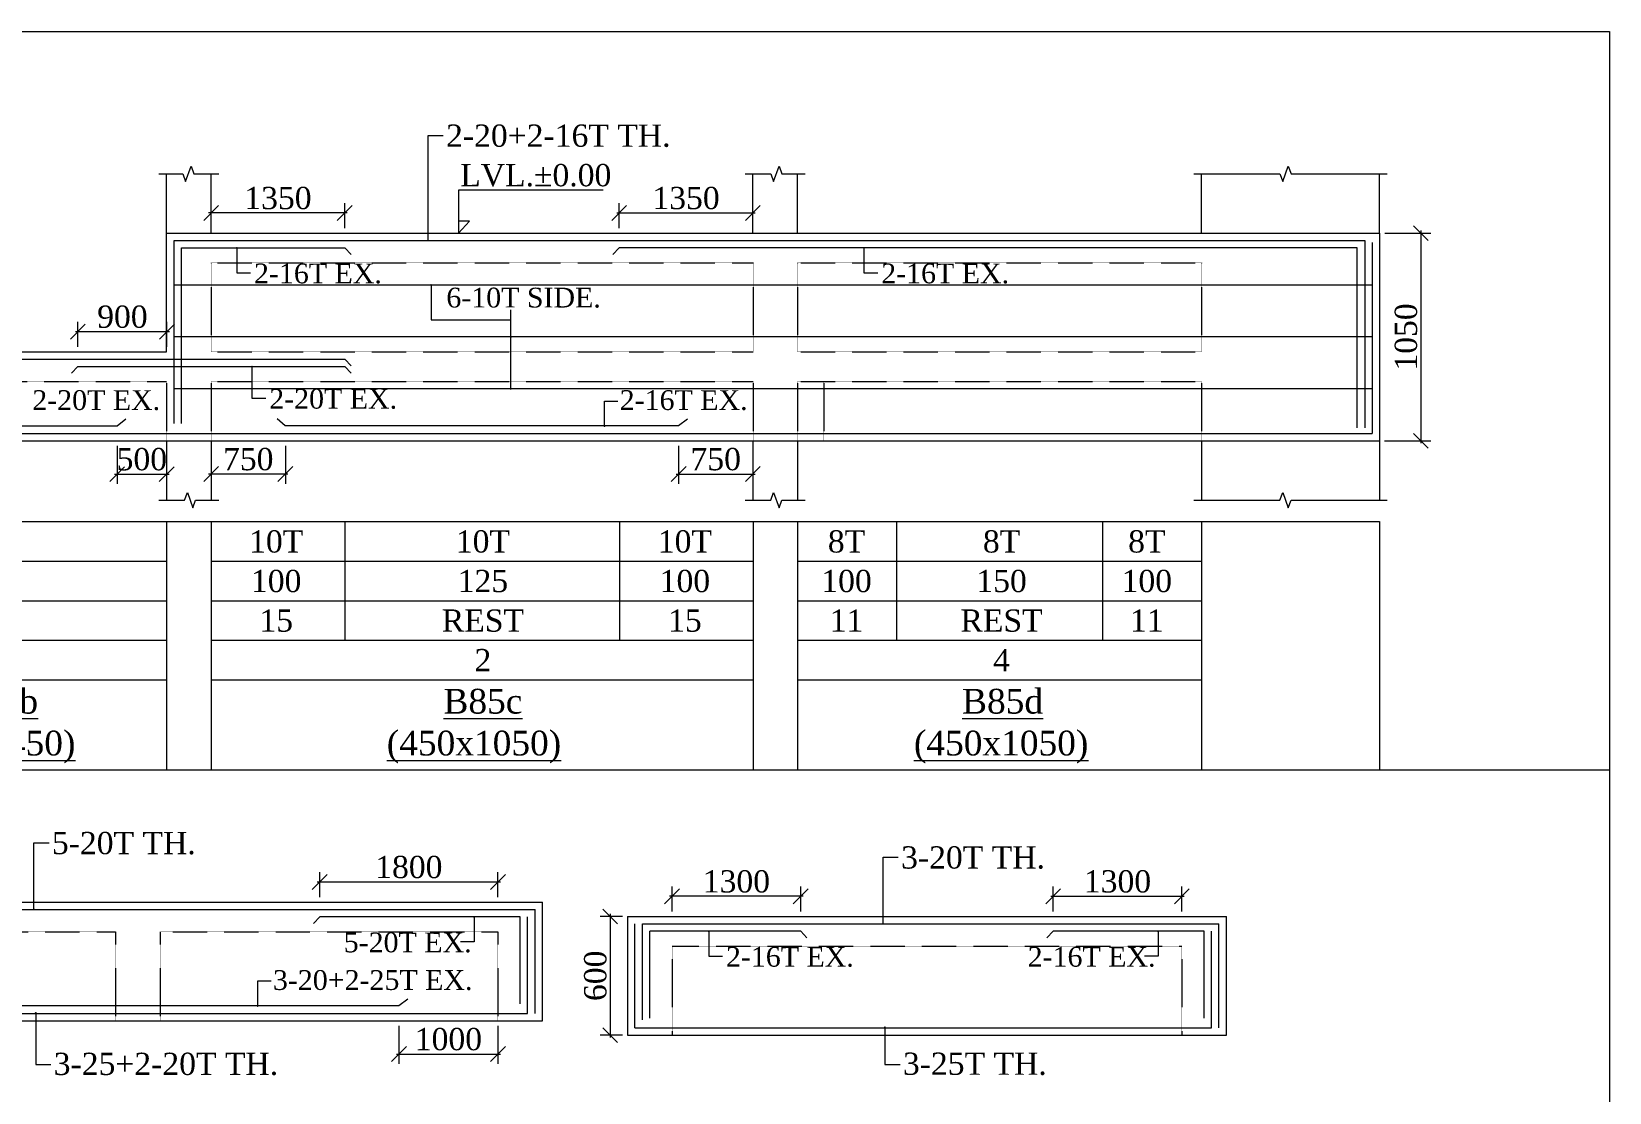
# Model space of a CAD drawing. Header units: millimetres. Extents: x 9781889 to 10654170, y -7832723 to -7608561.
# Drawn here: x 10294198 to 10310139, y -7770943 to -7760218 of the extents above; entities that cross this region are included whole.
import ezdxf
from ezdxf.enums import TextEntityAlignment as Align

# ---------------------------------------------------------------- set-up
doc = ezdxf.new("R2010")
doc.units = ezdxf.units.MM
doc.header["$LTSCALE"] = 10
doc.header["$PDMODE"] = 3
doc.linetypes.add('HIDDEN', pattern=[0.375, 0.25, -0.125])
for name, color, linetype, lineweight in [('LVL', 3, 'Continuous', 0), ('S-CUT OUT LINE', 9, 'Continuous', 0), ('S-DIM L.S.', 7, 'Continuous', 0), ('S-L.S.SECTION', 5, 'Continuous', 0), ('S-L.S.SLAB LINE', 252, 'HIDDEN', 0), ('S-L.S.STEEL', 1, 'Continuous', 9), ('S-L.S.STEEL 1', 6, 'Continuous', 0), ('S-SECTION MARK', 7, 'Continuous', 0), ('S-SHEET', 251, 'Continuous', 0), ('S-TEXT', 7, 'Continuous', 0), ('S-TEXT L.S. BEAM NO.', 30, 'Continuous', 0), ('S-TEXT. L.S.', 7, 'Continuous', 0)]:
    doc.layers.add(name, color=color, linetype=linetype, lineweight=lineweight)
doc.styles.add('135', font='arial.ttf', dxfattribs={"width": 0.8, "height": 135})
doc.styles.get("Standard").update_dxf_attribs({"font": 'arial.ttf'})
doc.styles.add('TEXT', font='times.ttf')
doc.dimstyles.new('75', dxfattribs={"dimtxt": 135, "dimasz": 90, "dimexe": 0.1, "dimexo": 0.03, "dimgap": 0.09, "dimtad": 1, "dimdec": 0, "dimzin": 0, "dimdsep": 46, "dimtxsty": '135', "dimblk": 'ARCHTICK', "dimcen": 0.09, "dimclrd": 256, "dimclre": 256, "dimclrt": 256, "dimadec": 0, "dimazin": 0, "dimtfac": 1, "dimtdec": 0, "dimtofl": 0, "dimtmove": 1, "dimatfit": 3, "dimldrblk": 'DOTSMALL', "dimfxl": 1, "dimtolj": 1, "dimtzin": 0, "dimlwd": -1, "dimlwe": -1, "dimarcsym": 0})
doc.dimstyles.new('SETU_1', dxfattribs={"dimtxt": 200, "dimasz": 150, "dimexe": 100, "dimexo": 50, "dimgap": 35, "dimtad": 1, "dimdec": 0, "dimzin": 0, "dimdsep": 46, "dimtxsty": 'Standard', "dimblk": 'OBLIQUE', "dimcen": 150, "dimdle": 25, "dimclrd": 256, "dimclre": 7, "dimclrt": 256, "dimadec": 0, "dimazin": 0, "dimtfac": 1, "dimtdec": 0, "dimtofl": 0, "dimtmove": 1, "dimatfit": 3, "dimfxl": 1, "dimtolj": 1, "dimtzin": 0, "dimlwd": -1, "dimlwe": 5, "dimarcsym": 1})

# ---------------------------------------------------------------- blocks, each defined once
blk = doc.blocks.new('_Oblique')
at = {"color": 0, "linetype": 'ByBlock', "lineweight": -2}
blk.add_line((-0.5, -0.5), (0.5, 0.5), dxfattribs=at)
blk = doc.blocks.new('*D695')
at = {"layer": 'Defpoints', "color": 0, "transparency": 16777216}
for p in [(10296011.83227837, -7762052.00057262), (10296011.83227837, -7762255.804195715, 0.0148120577035693), (10297361.83227837, -7762255.804195715, 0.0148120577035693)]:
    blk.add_point(p, dxfattribs=at)
at = {"layer": 'S-DIM L.S.', "color": 7, "lineweight": 5, "transparency": 16777216}
for p, q in [((10296011.83227837, -7762205.804195715), (10296011.83227837, -7761952.00057262)), ((10297361.83227837, -7762205.804195715), (10297361.83227837, -7761952.00057262))]:
    blk.add_line(p, q, dxfattribs=at)
at = {"layer": 'S-DIM L.S.', "transparency": 16777216}
blk.add_line((10297386.83227837, -7762052.00057262), (10295986.83227837, -7762052.00057262), dxfattribs=at)
at = {"layer": 'S-DIM L.S.', "transparency": 16777216, "xscale": 150, "yscale": 150, "zscale": 150, "rotation": 180}
blk.add_blockref('_Oblique', (10296011.83227837, -7762052.00057262), dxfattribs=at)
at = {"layer": 'S-DIM L.S.', "transparency": 16777216, "xscale": 150, "yscale": 150, "zscale": 150}
blk.add_blockref('_Oblique', (10297361.83227837, -7762052.00057262), dxfattribs=at)
at = {"layer": 'S-DIM L.S.', "transparency": 16777216, "insert": (10296686.83227837, -7761902.55392518), "char_height": 225, "attachment_point": 5, "style": 'TEXT'}
blk.add_mtext('\\A1;1350', dxfattribs=at)
blk = doc.blocks.new('*D696')
at = {"layer": 'Defpoints', "color": 0, "transparency": 16777216}
for p in [(10301484.91689114, -7762052.00057262), (10300134.91689114, -7762255.804195715, 0.0148120577035693), (10301484.91689114, -7762255.804195715, 0.0148120577035693)]:
    blk.add_point(p, dxfattribs=at)
at = {"layer": 'S-DIM L.S.', "color": 7, "lineweight": 5, "transparency": 16777216}
for p, q in [((10300134.91689114, -7762205.804195715), (10300134.91689114, -7761952.00057262)), ((10301484.91689114, -7762205.804195715), (10301484.91689114, -7761952.00057262))]:
    blk.add_line(p, q, dxfattribs=at)
at = {"layer": 'S-DIM L.S.', "transparency": 16777216}
blk.add_line((10300109.91689114, -7762052.00057262), (10301509.91689114, -7762052.00057262), dxfattribs=at)
at = {"layer": 'S-DIM L.S.', "transparency": 16777216, "xscale": 150, "yscale": 150, "zscale": 150, "rotation": 180}
blk.add_blockref('_Oblique', (10300134.91689114, -7762052.00057262), dxfattribs=at)
at = {"layer": 'S-DIM L.S.', "transparency": 16777216, "xscale": 150, "yscale": 150, "zscale": 150}
blk.add_blockref('_Oblique', (10301484.91689114, -7762052.00057262), dxfattribs=at)
at = {"layer": 'S-DIM L.S.', "transparency": 16777216, "insert": (10300809.91689114, -7761902.55392518), "char_height": 225, "attachment_point": 5, "style": 'TEXT'}
blk.add_mtext('\\A1;1350', dxfattribs=at)
blk = doc.blocks.new('*D697')
at = {"layer": 'Defpoints', "color": 0, "transparency": 16777216}
for p in [(10300734.79401406, -7764355.80421546, 0.01476447265749739), (10301484.91689109, -7764355.804213597, 0.01481205770356929), (10301484.91689109, -7764691.876956536)]:
    blk.add_point(p, dxfattribs=at)
at = {"layer": 'S-DIM L.S.', "color": 7, "lineweight": 5, "transparency": 16777216}
for p, q in [((10300734.79401406, -7764405.80421546), (10300734.79401406, -7764791.876956536)), ((10301484.91689109, -7764405.804213597), (10301484.91689109, -7764791.876956536))]:
    blk.add_line(p, q, dxfattribs=at)
at = {"layer": 'S-DIM L.S.', "transparency": 16777216}
blk.add_line((10300709.79401406, -7764691.876956536), (10301509.91689109, -7764691.876956536), dxfattribs=at)
at = {"layer": 'S-DIM L.S.', "transparency": 16777216, "xscale": 150, "yscale": 150, "zscale": 150, "rotation": 180}
blk.add_blockref('_Oblique', (10300734.79401406, -7764691.876956536), dxfattribs=at)
at = {"layer": 'S-DIM L.S.', "transparency": 16777216, "xscale": 150, "yscale": 150, "zscale": 150}
blk.add_blockref('_Oblique', (10301484.91689109, -7764691.876956536), dxfattribs=at)
at = {"layer": 'S-DIM L.S.', "transparency": 16777216, "insert": (10301109.85545258, -7764542.105867856), "char_height": 225, "attachment_point": 5, "style": 'TEXT'}
blk.add_mtext('\\A1;750', dxfattribs=at)
blk = doc.blocks.new('*D698')
at = {"layer": 'Defpoints', "color": 0, "transparency": 16777216}
for p in [(10296011.83227837, -7764355.80421175, 0.0148120577035693), (10296761.95515539, -7764355.804213612, 0.0147644726574974), (10296011.83227837, -7764691.876954689)]:
    blk.add_point(p, dxfattribs=at)
at = {"layer": 'S-DIM L.S.', "color": 7, "lineweight": 5, "transparency": 16777216}
for p, q in [((10296011.83227837, -7764405.80421175), (10296011.83227837, -7764791.876954689)), ((10296761.95515539, -7764405.804213612), (10296761.95515539, -7764791.876954689))]:
    blk.add_line(p, q, dxfattribs=at)
at = {"layer": 'S-DIM L.S.', "transparency": 16777216}
blk.add_line((10296786.95515539, -7764691.876954689), (10295986.83227837, -7764691.876954689), dxfattribs=at)
at = {"layer": 'S-DIM L.S.', "transparency": 16777216, "xscale": 150, "yscale": 150, "zscale": 150, "rotation": 180}
blk.add_blockref('_Oblique', (10296011.83227837, -7764691.876954689), dxfattribs=at)
at = {"layer": 'S-DIM L.S.', "transparency": 16777216, "xscale": 150, "yscale": 150, "zscale": 150}
blk.add_blockref('_Oblique', (10296761.95515539, -7764691.876954689), dxfattribs=at)
at = {"layer": 'S-DIM L.S.', "transparency": 16777216, "insert": (10296386.89371688, -7764542.105866008), "char_height": 225, "attachment_point": 5, "style": 'TEXT'}
blk.add_mtext('\\A1;750', dxfattribs=at)
blk = doc.blocks.new('_ArchTick')
at = {"color": 0, "linetype": 'ByBlock', "const_width": 0.15}
blk.add_lwpolyline([(-0.5, -0.5), (0.5, 0.5)], dxfattribs=at)
blk = doc.blocks.new('*D713')
at = {"layer": 'Defpoints', "color": 0, "transparency": 16777216}
for p in [(10298909.25034882, -7768814.971198747), (10297109.25034882, -7769018.774821842, 0.0148120577035693), (10298909.25034882, -7769018.774821842, 0.0148120577035693)]:
    blk.add_point(p, dxfattribs=at)
at = {"layer": 'S-DIM L.S.', "transparency": 16777216}
blk.add_line((10297084.25034882, -7768814.971198747), (10298934.25034882, -7768814.971198747), dxfattribs=at)
at = {"layer": 'S-DIM L.S.', "color": 7, "lineweight": 5, "transparency": 16777216}
for p, q in [((10297109.25034882, -7768968.774821842), (10297109.25034882, -7768714.971198747)), ((10298909.25034882, -7768968.774821842), (10298909.25034882, -7768714.971198747))]:
    blk.add_line(p, q, dxfattribs=at)
at = {"layer": 'S-DIM L.S.', "transparency": 16777216, "xscale": 150, "yscale": 150, "zscale": 150, "rotation": 180}
blk.add_blockref('_Oblique', (10297109.25034882, -7768814.971198747), dxfattribs=at)
at = {"layer": 'S-DIM L.S.', "transparency": 16777216, "xscale": 150, "yscale": 150, "zscale": 150}
blk.add_blockref('_Oblique', (10298909.25034882, -7768814.971198747), dxfattribs=at)
at = {"layer": 'S-DIM L.S.', "transparency": 16777216, "insert": (10298009.25034882, -7768665.524551307), "char_height": 225, "attachment_point": 5, "style": 'TEXT'}
blk.add_mtext('\\A1;1800', dxfattribs=at)
blk = doc.blocks.new('*D715')
at = {"layer": 'Defpoints', "color": 0, "transparency": 16777216}
for p in [(10297909.1274718, -7770218.774830411, 0.0147644726574974), (10298909.25034882, -7770218.774828549, 0.0148120577035693), (10298909.25034882, -7770554.847571488)]:
    blk.add_point(p, dxfattribs=at)
at = {"layer": 'S-DIM L.S.', "color": 7, "lineweight": 5, "transparency": 16777216}
for p, q in [((10297909.1274718, -7770268.774830411), (10297909.1274718, -7770654.847571488)), ((10298909.25034882, -7770268.774828549), (10298909.25034882, -7770654.847571488))]:
    blk.add_line(p, q, dxfattribs=at)
at = {"layer": 'S-DIM L.S.', "transparency": 16777216}
blk.add_line((10297884.1274718, -7770554.847571488), (10298934.25034882, -7770554.847571488), dxfattribs=at)
at = {"layer": 'S-DIM L.S.', "transparency": 16777216, "xscale": 150, "yscale": 150, "zscale": 150, "rotation": 180}
blk.add_blockref('_Oblique', (10297909.1274718, -7770554.847571488), dxfattribs=at)
at = {"layer": 'S-DIM L.S.', "transparency": 16777216, "xscale": 150, "yscale": 150, "zscale": 150}
blk.add_blockref('_Oblique', (10298909.25034882, -7770554.847571488), dxfattribs=at)
at = {"layer": 'S-DIM L.S.', "transparency": 16777216, "insert": (10298409.18891031, -7770405.400924047), "char_height": 225, "attachment_point": 5, "style": 'TEXT'}
blk.add_mtext('\\A1;1000', dxfattribs=at)
blk = doc.blocks.new('*D726')
at = {"layer": 'Defpoints', "color": 0, "transparency": 16777216}
for p in [(10300218.5585424, -7769164.042713526), (10300043.4085775, -7770364.042716506), (10300218.55854333, -7770364.042716506)]:
    blk.add_point(p, dxfattribs=at)
at = {"layer": 'S-DIM L.S.', "color": 7, "lineweight": 5, "transparency": 16777216}
for p, q in [((10300168.5585424, -7769164.042713526), (10299943.4085775, -7769164.042713526)), ((10300168.55854333, -7770364.042716506), (10299943.4085775, -7770364.042716506))]:
    blk.add_line(p, q, dxfattribs=at)
at = {"layer": 'S-DIM L.S.', "transparency": 16777216}
blk.add_line((10300043.4085775, -7769139.042713526), (10300043.4085775, -7770389.042716506), dxfattribs=at)
at = {"layer": 'S-DIM L.S.', "transparency": 16777216, "xscale": 150, "yscale": 150, "zscale": 150}
for p, rotation in [((10300043.4085775, -7769164.042713526), 90), ((10300043.4085775, -7770364.042716506), 270)]:
    blk.add_blockref('_Oblique', p, dxfattribs=dict(at, rotation=rotation))
at = {"layer": 'S-DIM L.S.', "transparency": 16777216, "insert": (10299893.96193005, -7769764.042715017), "char_height": 225, "attachment_point": 5, "rotation": 90, "style": 'TEXT'}
blk.add_mtext('\\A1;600', dxfattribs=at)
blk = doc.blocks.new('*D727')
at = {"layer": 'Defpoints', "color": 0, "transparency": 16777216}
for p in [(10305819.07147524, -7768960.239090427), (10304519.07147524, -7769164.042713522, 0.0148120577035693), (10305819.07147524, -7769164.042713522, 0.0148120577035693)]:
    blk.add_point(p, dxfattribs=at)
at = {"layer": 'S-DIM L.S.', "transparency": 16777216}
blk.add_line((10304494.07147524, -7768960.239090427), (10305844.07147524, -7768960.239090427), dxfattribs=at)
at = {"layer": 'S-DIM L.S.', "color": 7, "lineweight": 5, "transparency": 16777216}
for p, q in [((10304519.07147524, -7769114.042713522), (10304519.07147524, -7768860.239090427)), ((10305819.07147524, -7769114.042713522), (10305819.07147524, -7768860.239090427))]:
    blk.add_line(p, q, dxfattribs=at)
at = {"layer": 'S-DIM L.S.', "transparency": 16777216, "xscale": 150, "yscale": 150, "zscale": 150, "rotation": 180}
blk.add_blockref('_Oblique', (10304519.07147524, -7768960.239090427), dxfattribs=at)
at = {"layer": 'S-DIM L.S.', "transparency": 16777216, "xscale": 150, "yscale": 150, "zscale": 150}
blk.add_blockref('_Oblique', (10305819.07147524, -7768960.239090427), dxfattribs=at)
at = {"layer": 'S-DIM L.S.', "transparency": 16777216, "insert": (10305169.07147524, -7768810.792442987), "char_height": 225, "attachment_point": 5, "style": 'TEXT'}
blk.add_mtext('\\A1;1300', dxfattribs=at)
blk = doc.blocks.new('*D728')
at = {"layer": 'Defpoints', "color": 0, "transparency": 16777216}
for p in [(10300668.7111369, -7768960.239090427), (10300668.7111369, -7769164.042713522, 0.0148120577035693), (10301968.7111369, -7769164.042713522, 0.0148120577035693)]:
    blk.add_point(p, dxfattribs=at)
at = {"layer": 'S-DIM L.S.', "transparency": 16777216}
blk.add_line((10301993.7111369, -7768960.239090427), (10300643.7111369, -7768960.239090427), dxfattribs=at)
at = {"layer": 'S-DIM L.S.', "color": 7, "lineweight": 5, "transparency": 16777216}
for p, q in [((10300668.7111369, -7769114.042713522), (10300668.7111369, -7768860.239090427)), ((10301968.7111369, -7769114.042713522), (10301968.7111369, -7768860.239090427))]:
    blk.add_line(p, q, dxfattribs=at)
at = {"layer": 'S-DIM L.S.', "transparency": 16777216, "xscale": 150, "yscale": 150, "zscale": 150, "rotation": 180}
blk.add_blockref('_Oblique', (10300668.7111369, -7768960.239090427), dxfattribs=at)
at = {"layer": 'S-DIM L.S.', "transparency": 16777216, "xscale": 150, "yscale": 150, "zscale": 150}
blk.add_blockref('_Oblique', (10301968.7111369, -7768960.239090427), dxfattribs=at)
at = {"layer": 'S-DIM L.S.', "transparency": 16777216, "insert": (10301318.7111369, -7768810.792442987), "char_height": 225, "attachment_point": 5, "style": 'TEXT'}
blk.add_mtext('\\A1;1300', dxfattribs=at)
blk = doc.blocks.new('*D1666')
at = {"layer": 'Defpoints', "color": 0, "transparency": 16777216}
for p in [(10295565.56132311, -7763252.000590579), (10294665.56132311, -7763455.804213674, 0.0148120577035693), (10295565.56132311, -7763455.804213674, 0.0148120577035693)]:
    blk.add_point(p, dxfattribs=at)
at = {"layer": 'S-DIM L.S.', "color": 7, "lineweight": 5, "transparency": 16777216}
for p, q in [((10294665.56132311, -7763405.804213674), (10294665.56132311, -7763152.000590579)), ((10295565.56132311, -7763405.804213674), (10295565.56132311, -7763152.000590579))]:
    blk.add_line(p, q, dxfattribs=at)
at = {"layer": 'S-DIM L.S.', "transparency": 16777216}
blk.add_line((10294640.56132311, -7763252.000590579), (10295590.56132311, -7763252.000590579), dxfattribs=at)
at = {"layer": 'S-DIM L.S.', "transparency": 16777216, "xscale": 150, "yscale": 150, "zscale": 150, "rotation": 180}
blk.add_blockref('_Oblique', (10294665.56132311, -7763252.000590579), dxfattribs=at)
at = {"layer": 'S-DIM L.S.', "transparency": 16777216, "xscale": 150, "yscale": 150, "zscale": 150}
blk.add_blockref('_Oblique', (10295565.56132311, -7763252.000590579), dxfattribs=at)
at = {"layer": 'S-DIM L.S.', "transparency": 16777216, "insert": (10295115.56132311, -7763102.229501898), "char_height": 225, "attachment_point": 5, "style": 'TEXT'}
blk.add_mtext('\\A1;900', dxfattribs=at)
blk = doc.blocks.new('*D1667')
at = {"layer": 'Defpoints', "color": 0, "transparency": 16777216}
for p in [(10295061.84502335, -7764355.980631859, 0.01476447265749739), (10295561.96790038, -7764355.980629996, 0.01481205770356929), (10295561.96790038, -7764692.053372935)]:
    blk.add_point(p, dxfattribs=at)
at = {"layer": 'S-DIM L.S.', "color": 7, "lineweight": 5, "transparency": 16777216}
for p, q in [((10295061.84502335, -7764405.980631859), (10295061.84502335, -7764792.053372935)), ((10295561.96790038, -7764405.980629996), (10295561.96790038, -7764792.053372935))]:
    blk.add_line(p, q, dxfattribs=at)
at = {"layer": 'S-DIM L.S.', "transparency": 16777216}
blk.add_line((10295036.84502335, -7764692.053372935), (10295586.96790038, -7764692.053372935), dxfattribs=at)
at = {"layer": 'S-DIM L.S.', "transparency": 16777216, "xscale": 150, "yscale": 150, "zscale": 150, "rotation": 180}
blk.add_blockref('_Oblique', (10295061.84502335, -7764692.053372935), dxfattribs=at)
at = {"layer": 'S-DIM L.S.', "transparency": 16777216, "xscale": 150, "yscale": 150, "zscale": 150}
blk.add_blockref('_Oblique', (10295561.96790038, -7764692.053372935), dxfattribs=at)
at = {"layer": 'S-DIM L.S.', "transparency": 16777216, "insert": (10295311.90646186, -7764542.606725495), "char_height": 225, "attachment_point": 5, "style": 'TEXT'}
blk.add_mtext('\\A1;500', dxfattribs=at)
blk = doc.blocks.new('*D1724')
at = {"layer": 'Defpoints', "color": 0, "transparency": 16777216}
for p in [(10307820.92689746, -7762255.804214332, 4.004193880665372e-06), (10307816.83227835, -7764355.804213038, 4.086597809622105e-06), (10308233.44075821, -7764355.804213038)]:
    blk.add_point(p, dxfattribs=at)
at = {"layer": 'S-DIM L.S.', "color": 7, "lineweight": 5, "transparency": 16777216}
for p, q in [((10307870.92689746, -7762255.804214332), (10308333.44075821, -7762255.804214332)), ((10307866.83227835, -7764355.804213038), (10308333.44075821, -7764355.804213038))]:
    blk.add_line(p, q, dxfattribs=at)
at = {"layer": 'S-DIM L.S.', "transparency": 16777216}
blk.add_line((10308233.44075821, -7762230.804214332), (10308233.44075821, -7764380.804213038), dxfattribs=at)
at = {"layer": 'S-DIM L.S.', "transparency": 16777216, "xscale": 150, "yscale": 150, "zscale": 150}
for p, rotation in [((10308233.44075821, -7762255.804214332), 90), ((10308233.44075821, -7764355.804213038), 270)]:
    blk.add_blockref('_Oblique', p, dxfattribs=dict(at, rotation=rotation))
at = {"layer": 'S-DIM L.S.', "transparency": 16777216, "insert": (10308083.99411076, -7763305.804213686), "char_height": 225, "attachment_point": 5, "rotation": 90, "style": 'TEXT'}
blk.add_mtext('\\A1;1050', dxfattribs=at)

msp = doc.modelspace()

# ---------------------------------------------------------------- linework, layer by layer
at = {"layer": 'LVL', "linetype": 'Continuous', "elevation": -0.000380343256368754}
msp.add_lwpolyline([(10299973.88587747, -7761820.790375269), (10298512.66967042, -7761820.790375269), (10298512.66967042, -7762255.804215686), (10298620.80919785, -7762133.721034448), (10298512.66967042, -7762133.721034448)], dxfattribs=at)
at = {"layer": 'S-CUT OUT LINE', "color": 5}
for points, elevation in [([(10295483.59539976, -7761655.804212852), (10295725.81165292, -7761655.804212852), (10295753.78195763, -7761732.651995211), (10295809.72256892, -7761578.956430494), (10295837.69287456, -7761655.804212852), (10296088.84939548, -7761655.80421657)], -0.0001077565914085009), ([(10301406.62914766, -7761655.804212852), (10301666.70253698, -7761655.804212852), (10301694.67284169, -7761732.651995211), (10301750.61345298, -7761578.956430494), (10301778.58375862, -7761655.804212852), (10302011.88314337, -7761655.80421657)], -6.66361530238421e-05), ([(10305938.54453492, -7761655.804210982), (10306810.17272856, -7761655.804210982), (10306838.14303328, -7761732.651993341), (10306894.08364456, -7761578.956428624), (10306922.05395021, -7761655.804210982), (10307891.83227853, -7761655.8042147)], 1.937726429366334e-05), ([(10295483.59539945, -7764955.804219444), (10295743.66878877, -7764955.804219444), (10295771.63909348, -7764878.956437086), (10295827.57970477, -7765032.652001803), (10295855.55001041, -7764955.804219444), (10296088.84939517, -7764955.804223162)], -0.0002083620091370319), ([(10301406.62914766, -7764955.804215095), (10301666.70253698, -7764955.804215095), (10301694.67284169, -7764878.956432736), (10301750.61345298, -7765032.651997454), (10301778.58375862, -7764955.804215095), (10302011.88314337, -7764955.804218813)], -6.66361530238421e-05), ([(10305938.54453492, -7764955.804213225), (10306810.17272856, -7764955.804213225), (10306838.14303328, -7764878.956430866), (10306894.08364456, -7765032.651995583), (10306922.05395021, -7764955.804213225), (10307891.83227853, -7764955.804216943)], 1.937726429366334e-05)]:
    msp.add_lwpolyline(points, dxfattribs=dict(at, elevation=elevation))
at = {"layer": 'S-L.S.SECTION'}
for p, q in [((10295561.88314319, -7763455.804214075, -0.0002208760093659508), (10295561.88314319, -7761655.804212852, -0.0002208764168195008)), ((10296011.83227837, -7762255.804216198, -0.0001791241360976711), (10296011.83227837, -7761655.80421657, -0.0001791242525129708)), ((10301484.91689109, -7762255.80421248, -0.0001797558620194921), (10301484.91689109, -7761655.804212852, -0.000179755978434792)), ((10301936.88314319, -7762255.804216198, -0.0002503965958624226), (10301936.88314319, -7761655.80421657, -0.0002503967122777223)), ((10306016.83227835, -7762255.80421061, -9.374244470203633e-05), (10306016.83227835, -7761655.804210982, -9.374256111733625e-05)), ((10307816.83227835, -7762255.804214328, -0.0001791241360977223), (10307816.83227835, -7761655.8042147, -0.000179124252513022)), ((10295561.88314319, -7762255.804214938, -0.0003369039126366086), (10307816.83227835, -7762255.804218045, -0.0005173124047422197)), ((10307816.83227835, -7762255.804218047, -0.0005173124047413194), (10307816.83227835, -7764355.80423034, -0.0001791241360977219)), ((10286138.91744503, -7763455.804213035, -0.0002442111992360906), (10295561.88314319, -7763455.804214075, -0.0003245717368006405)), ((10286138.9174448, -7764355.804213034, -0.0002442111992360879), (10307816.83227835, -7764355.804213034, -0.0001791241360977192)), ((10295561.88314288, -7764355.804219817, -0.000321481718132687), (10295561.88314288, -7764955.804219444, -0.0003214818345479869)), ((10296011.83227806, -7764355.804216099, -0.0002797295538261579), (10296011.83227806, -7764955.804215726, -0.0002797296702414576)), ((10301484.91689109, -7764355.804215468, -0.0001797558620194921), (10301484.91689109, -7764955.804215095, -0.000179755978434792)), ((10301936.88314319, -7764355.804219185, -0.0002503965958624226), (10301936.88314319, -7764955.804218813, -0.0002503967122777223)), ((10306016.83227835, -7764355.804213597, -9.374244470203633e-05), (10306016.83227835, -7764955.804213225, -9.374256111733625e-05)), ((10307816.83227835, -7764355.804217315, -0.0001791241360977223), (10307816.83227835, -7764955.804216943, -0.000179124252513022)), ((10291033.71965565, -7769018.774821842, -8.610440986735066e-05), (10299359.25034882, -7769018.774821842, -0.0005734245941127138)), ((10299359.25034882, -7770218.77482296, -0.0006015859184080137), (10299359.25034882, -7769018.774821842, -0.0006015859184080137)), ((10300218.55854239, -7769164.042713522, -8.61044098673506e-05), (10306269.07147524, -7769164.042713522, -0.001079166456120462)), ((10300218.60940824, -7769164.042713522, -7.425640072216831e-05), (10300218.60940726, -7770364.042720228, -7.425640072216831e-05)), ((10306269.07147524, -7770364.04271464, -0.001107327780415761), (10306269.07147524, -7769164.042713522, -0.001107327780415761)), ((10291033.71965565, -7770218.77482296, -8.610440986735066e-05), (10299359.25034882, -7770218.77482296, -0.0005734245941127138)), ((10300218.55854239, -7770364.04271464, -8.61044098673506e-05), (10306269.07147524, -7770364.04271464, -0.001079166456120462))]:
    msp.add_line(p, q, dxfattribs=at)
at = {"layer": 'S-L.S.SLAB LINE', "ltscale": 0.3}
for p, q in [((10296011.88314319, -7762555.804212479, -0.0001360452926566605), (10301486.83227836, -7762555.80421248, 4.527961711551696e-06)), ((10296011.88314319, -7762555.804218068, -0.0002500857794625505), (10296011.88314319, -7763455.804214075, -0.0002500857794625505)), ((10301486.88314319, -7762555.804218068, -0.0002503733040422823), (10301486.88314319, -7763455.804214074, -0.0002503733040422823)), ((10301936.88314319, -7762555.804212478, 1.254463777081822e-05), (10306016.83227835, -7762555.80421248, 0.0001367737783762261)), ((10301936.88314319, -7762555.804212477, -0.0002503965958624225), (10301936.88314319, -7763455.804214075, -0.0002503965958624219)), ((10306016.83227835, -7762555.804218068, -9.374244470203633e-05), (10306016.83227835, -7763455.804214075, -9.374244470203633e-05)), ((10296011.88314319, -7763455.804214075, -0.0002154039498313544), (10301486.88314319, -7763455.804214075, -0.00014882722549381)), ((10301936.88314319, -7763455.804214076, -0.0001433551659592136), (10306016.83227835, -7763455.804214075, -9.374244470203297e-05)), ((10291931.9170357, -7763755.980635583, -0.0002267980052085378), (10295561.88314309, -7763755.804215477, -0.0002544112455642706)), ((10295561.88314309, -7763755.804215477, -0.0002544112455642706), (10295561.88314288, -7764355.804219817, -0.000321481718132687)), ((10296011.88314319, -7763755.804214075, -0.0002154039498313317), (10301486.88314319, -7763755.804214074, -0.00014882722549381)), ((10296011.88314319, -7763755.804214075, -0.0002500857794625505), (10296011.88314319, -7764355.804219185, -0.0002500857794625505)), ((10301486.88314319, -7763755.804214074, -0.0002503733040422823), (10301486.88314319, -7764355.804219185, -0.0002503733040422823)), ((10301936.88314319, -7763755.804214075, -0.0001433551659592136), (10306016.83227835, -7763755.804214075, -9.374244470203297e-05)), ((10301936.88314319, -7763755.804214076, -0.0002503965958624217), (10301936.88314319, -7764355.804213034, -0.0002503965958624214)), ((10302201.88314319, -7763755.804214076, -0.0002503965958624226), (10302201.88314319, -7764355.804213033, -0.0002503965958624226)), ((10306016.83227835, -7763755.804214075, -9.374244470203633e-05), (10306016.83227835, -7764355.804219185, -9.374244470203633e-05)), ((10291633.77052052, -7769318.77482743, -3.699553424129292e-05), (10295046.48500225, -7769318.774827431)), ((10295046.48500225, -7769318.774827432), (10295046.48500225, -7770218.774828549)), ((10295496.48500225, -7769318.774827432, 2.318380349293738e-06), (10298909.25034882, -7769318.774827433, 2.52847983916383e-07)), ((10295496.48500225, -7769318.774827431, 1.953066433012896e-05), (10295496.48500225, -7770218.774828549, 1.953066433012896e-05)), ((10298909.25034882, -7769318.774827431), (10298909.25034882, -7770218.774828549)), ((10300218.55854239, -7769464.042719111, -3.898141908301612e-05), (10300218.60940727, -7769464.042719111, -3.898119465913972e-05)), ((10300668.60940726, -7769464.042719111, -0.0002314991333429266), (10305819.07147524, -7769464.042719113, -0.0005054890140238313)), ((10300668.60940726, -7769464.042719111, 9.335279879998265e-05), (10300668.60940726, -7770364.042720228, 9.335279879998265e-05)), ((10305819.07147524, -7769464.042719111, -0.0005057418620077476), (10305819.07147524, -7770364.042720228, -0.0005057418620077476))]:
    msp.add_line(p, q, dxfattribs=at)
at = {"layer": 'S-L.S.STEEL'}
for p, q in [((10295636.88314319, -7762330.804216368, -0.0003600930921697722), (10307666.83227835, -7762330.804219164, -0.0005227367419648238)), ((10295636.88314319, -7764180.854735566, -0.0002208760093659508), (10295636.88314319, -7762330.804216368, -0.0002208762858522877)), ((10295711.88314319, -7762405.804196813, 0.0002095400138318737), (10297363.74766559, -7762405.804197952, 0.0002343136388119808)), ((10295711.88314319, -7764180.854735566, -0.0002208760093659508), (10295711.88314319, -7762405.804196814, -0.000220876271300379)), ((10297363.74766559, -7762405.804197952, 0.0002343136388119808), (10297426.94056028, -7762472.656352164, -0.001723040432823128)), ((10307666.83227835, -7762330.804219162, -0.0004961756378534396), (10307666.83227835, -7764223.853294926, -0.0001791241360977219)), ((10307741.83227835, -7762349.613409922, -0.0004908747648598068), (10307741.83227835, -7764280.804219908, -0.0002002609056113376)), ((10297363.74766552, -7763530.804213833, -0.0002993683889092047), (10297426.9405602, -7763597.656368045, -0.002256722460544313)), ((10294665.56132311, -7763605.804215909, -0.0002098023412199607), (10294602.36842843, -7763672.656370119, -0.00216715641283216)), ((10297363.7476646, -7763605.804214663, -0.0002887937730867037), (10297426.94055929, -7763672.656368875, -0.002246147844721812)), ((10286209.82282607, -7764280.804213873, -0.0003640853628015855), (10307741.83227835, -7764280.804219908, -0.0002002609056113376)), ((10291183.71965602, -7769093.77482296, -0.0001412810332910297), (10299284.25034863, -7769093.77482296, -0.0005730282160856248)), ((10299284.25034863, -7770143.774823705, -0.0006015859184080137), (10299284.25034863, -7769093.77482296, -0.0006015859184080137)), ((10299134.25034826, -7770047.57440374, -0.0006015859184080137), (10299134.25034826, -7769168.774822215, -0.0006015859184080137)), ((10299209.25034845, -7770143.774823705, -0.0006015859184080137), (10299209.25034845, -7769168.774822215, -0.0006015859184080137)), ((10300293.55854258, -7770289.042715385, -0.0001412810332914001), (10300293.55854258, -7769239.04271464, -0.0001412810332914001)), ((10300368.55854276, -7769239.04271464, -0.0001412810332910297), (10306194.07147506, -7769239.04271464, -0.001078770078093373)), ((10300368.55854276, -7770209.388479318, -0.0001412810332914738), (10300368.55854276, -7769239.04271464, -0.0001412810332914738)), ((10306194.07147506, -7770289.042715385, -0.001107327780415761), (10306194.07147506, -7769239.04271464, -0.001107327780415761)), ((10301968.71113691, -7769314.042713895, 0.0002026378784147082), (10300443.55854295, -7769314.042714637, 7.537085513664721e-05)), ((10300443.55854295, -7770192.84229542, -0.0001412810332914738), (10300443.55854295, -7769314.042714637, -0.0001412810332914738)), ((10301968.7111369, -7769314.042715757, 0.0002950997439773154), (10302031.90403159, -7769380.894869967, -0.001662254327634885)), ((10306044.07147468, -7770192.84229542, -0.001107327780415761), (10306044.07147468, -7769314.042713895, -0.001107327780415761)), ((10306119.07147487, -7770289.042715385, -0.001107327780415761), (10306119.07147487, -7769314.042713895, -0.001107327780415761)), ((10291108.71965583, -7770143.774823706, -8.731869664793868e-05), (10299209.25034845, -7770143.774823705, -0.0005724999089935137)), ((10300293.55854258, -7770289.042715386, -8.731869664793863e-05), (10306119.07147487, -7770289.042715385, -0.001078241771001261))]:
    msp.add_line(p, q, dxfattribs=at)
for points, elevation in [([(10295151.34502312, -7764137.768118606), (10295061.84502335, -7764205.980635212), (10292432.03991164, -7764205.980640799), (10292350.03991216, -7764135.268124714)], -0.01466601548452519), ([(10300824.29401383, -7764137.591702207), (10300734.79401406, -7764205.804218813), (10296759.98890236, -7764205.804224401), (10296677.98890289, -7764135.091708316)], -0.01467962827958426), ([(10297998.62747156, -7770000.562317158), (10297909.1274718, -7770068.774833764), (10292633.89339661, -7770068.774833764), (10292551.89339714, -7769998.06231768)], -0.01488631416249957)]:
    msp.add_lwpolyline(points, dxfattribs=dict(at, elevation=elevation))
for points in [[(10307591.83227835, -7764223.853294926, -0.0001728588044848206), (10307591.83227835, -7762405.804219224, -0.0004659650015906389), (10300134.91689114, -7762405.804197952, 0.0002343136388119808), (10300071.72399645, -7762472.656352164, -0.001723040432823128)], [(10286284.82282594, -7763530.804213236, -0.0002643680581099442), (10297363.74766461, -7763530.804213834, -0.0002993683889085143)], [(10294665.56132311, -7763605.804214048, -0.0003022642068610736), (10297363.7476646, -7763605.804214664, -0.0002887937731139718)], [(10299134.25034826, -7769168.774823247, -0.0003744639809138599), (10297109.25034882, -7769168.774824077, -4.435772363344838e-05), (10297046.05745414, -7769235.626978287, -0.002001711795245648)], [(10306044.07147468, -7769314.042714927, -0.0008802058429216075), (10304519.07147524, -7769314.042715757, -0.000550099585641196), (10304455.87858056, -7769380.894869967, -0.002507453657253396)]]:
    msp.add_polyline3d(points, dxfattribs=at)
at = {"layer": 'S-L.S.STEEL 1'}
for p, q in [((10307741.83227835, -7762780.804215183, -0.0003456643341596163), (10295636.88314319, -7762780.804215183, -0.0003456643341596163)), ((10307741.83227835, -7763305.804214468, -0.0002986222189900587), (10295636.88314319, -7763305.804214468, -0.0002986222189900587)), ((10307741.83227835, -7763830.804213752, -0.0002515801038205011), (10295636.88314319, -7763830.804213752, -0.0002515801038205011))]:
    msp.add_line(p, q, dxfattribs=at)
at = {"layer": 'S-SHEET'}
for p, q in [((10286138.9174448, -7765172.624941924, -8.495838470080007e-05), (10307816.83227837, -7765172.624941981, -0.001846382517862664)), ((10295561.83227837, -7765172.624941981, -0.0001499379488594631), (10295561.83227837, -7767681.912344015, -0.0001499379488594631)), ((10296011.83227837, -7765172.624941981, -0.000179124136097672), (10296011.83227837, -7767681.912344015, -0.000179124136097672)), ((10297361.83227837, -7765172.624941981, -0.000179124136097672), (10297361.83227837, -7766372.624941236, -0.000179124136097672)), ((10300136.83227836, -7765172.624941981, -0.000179124136097672), (10300136.83227836, -7766372.624941236, -0.000179124136097672)), ((10301486.83227836, -7765172.624941981, -0.000179124136097672), (10301486.83227836, -7767681.912344015, -0.000179124136097672)), ((10301936.83227836, -7765172.624941981, -0.000179124136097672), (10301936.83227836, -7767681.912344015, -0.000179124136097672)), ((10302936.83227836, -7765172.624941981, -0.000179124136097672), (10302936.83227836, -7766372.624941237, -0.000179124136097672)), ((10305016.83227835, -7765172.624941979, -9.374244470203633e-05), (10305016.83227835, -7766372.624941237, -9.374244470203633e-05)), ((10306016.83227835, -7765172.624941979, -9.374244470203633e-05), (10306016.83227835, -7767681.912344012, -9.374244470203633e-05)), ((10307816.83227835, -7765172.624941979, -0.0001791241360977216), (10307816.83227835, -7767681.912344012, -0.0001791241360977216)), ((10291931.83227836, -7765572.624940491, -0.0002138825058050278), (10295561.83227837, -7765572.624940491, -0.0002405691689920084)), ((10296011.83227837, -7765572.624940491, -0.000273370841804759), (10301486.83227836, -7765572.624940491, -0.0003180020026193803)), ((10301936.83227836, -7765572.624940491, -0.000321617488193922), (10306016.83227835, -7765572.624940491, -0.0003494066974898083)), ((10291931.83227836, -7765972.624940864, -0.0002138825058050278), (10295561.83227837, -7765972.624940864, -0.0002405691689920084)), ((10296011.83227837, -7765972.624940864, -0.000273370841804759), (10301486.83227836, -7765972.624940864, -0.0003180020026193803)), ((10301936.83227836, -7765972.624940864, -0.000321617488193922), (10306016.83227835, -7765972.624940864, -0.0003494066974898083)), ((10291931.83227836, -7766372.624941236, -0.0002138825058050278), (10295561.83227837, -7766372.624941236, -0.0002405691689920084)), ((10296011.83227837, -7766372.624941236, -0.000273370841804759), (10301486.83227836, -7766372.624941236, -0.0003180020026193803)), ((10301936.83227836, -7766372.624941236, -0.000321617488193922), (10306016.83227835, -7766372.624941236, -0.0003494066974898083)), ((10291931.83227836, -7766772.624941609, -0.0002138825058050278), (10295561.83227837, -7766772.624941609, -0.0002405691689920084)), ((10296011.83227837, -7766772.624941609, -0.000273370841804759), (10301486.83227836, -7766772.624941609, -0.0003180020026193803)), ((10301936.83227836, -7766772.624941609, -0.000321617488193922), (10306016.83227835, -7766772.624941609, -0.0003494066974898083)), ((10258805.0278977, -7767681.912343957), (10310139.18448657, -7767681.912343957)), ((10286138.9174448, -7767681.912343957), (10307816.83227837, -7767681.912344015, -0.001761424133161864))]:
    msp.add_line(p, q, dxfattribs=at)
msp.add_lwpolyline([(10258805.0278977, -7760218.129693165), (10310139.18448657, -7760218.129693165), (10310139.18448657, -7801877.659525417), (10258805.0278977, -7801877.659525417)], close=True, dxfattribs=at)

# ---------------------------------------------------------------- texts
at = {"layer": 'LVL', "style": 'TEXT'}
msp.add_text('LVL.%%P0.00', height=225, dxfattribs=at).set_placement((10298528.44048633, -7761782.35452889, 0.005135807893420802))
at = {"layer": 'S-L.S.STEEL 1', "style": 'TEXT'}
msp.add_text('6-10T SIDE.', height=199.9999999994716, dxfattribs=at).set_placement((10298388.37472566, -7763007.790972939, 0.002640698359214644))
at = {"layer": 'S-TEXT', "linetype": 'ByBlock', "style": 'TEXT'}
for s, p in [('10T', (10296669.14633679, -7765372.624941236, -0.0003581290944500204)), ('10T', (10298757.87530191, -7765372.624941236, 7.218097741009928e-05)), ('10T', (10300798.53304773, -7765372.624941236, -0.000323917293018872)), ('8T', (10302431.27992506, -7765372.624941236, -0.000323917293018872)), ('8T', (10303997.66484599, -7765372.624941237, 1.42392580139676e-05)), ('8T', (10305465.24613113, -7765372.624941236, -0.0003239172930189217)), ('100', (10296669.14633679, -7765772.624941609, -0.0003581290944500204)), ('125', (10298757.87530191, -7765772.624941609, 7.218097741009928e-05)), ('100', (10300798.53304773, -7765772.624941609, -0.000323917293018872)), ('100', (10302431.27992506, -7765772.624941609, -0.000323917293018872)), ('150', (10303997.66484599, -7765772.62494161, 1.42392580139676e-05)), ('100', (10305465.24613113, -7765772.624941609, -0.0003239172930189217)), ('15', (10296669.14633679, -7766172.624941981, -0.0003581290944500204)), ('REST', (10298757.87530191, -7766172.624941981, 7.218097741009928e-05)), ('15', (10300798.53304773, -7766172.624941981, -0.000323917293018872)), ('11', (10302431.27992506, -7766172.624941981, -0.000323917293018872)), ('REST', (10303997.66484599, -7766172.624941982, 1.42392580139676e-05)), ('11', (10305465.24613113, -7766172.624941981, -0.0003239172930189217)), ('2', (10298757.87530191, -7766572.624940491, 0.0002169741343312991)), ('4', (10303997.66484599, -7766572.624940492, 0.0001590324149351673))]:
    msp.add_text(s, height=224.9999999994056, dxfattribs=at).set_placement(p, align=Align.MIDDLE_CENTER)
at = {"layer": 'S-TEXT L.S. BEAM NO.', "color": 145, "linetype": 'ByBlock', "style": 'TEXT'}
for s, p in [('%%UB85b', (10293445.14704707, -7767113.288918148, 0.0002321068364387511)), ('%%U(450x450)', (10293067.70156384, -7767536.264164481, 0.0002321068364387511))]:
    msp.add_text(s, height=249.9999999993395, dxfattribs=at).set_placement(p)
at = {"layer": 'S-TEXT L.S. BEAM NO.', "color": 200, "linetype": 'ByBlock', "style": 'TEXT'}
for s, p in [('%%UB85c', (10298359.05993603, -7767113.288918147, 0.0001820572260754993)), ('%%UB85d', (10303598.84948012, -7767113.288918148, 0.0001241155066793675)), ('%%U(450x1050)', (10297786.54617416, -7767536.26416448, 0.0001820572260754993)), ('%%U(450x1050)', (10303112.51341442, -7767536.264164481, 0.0001241155066794171))]:
    msp.add_text(s, height=249.9999999993395, dxfattribs=at).set_placement(p)
at = {"layer": 'S-TEXT. L.S.', "style": 'TEXT'}
for s, height, p in [('2-20+2-16T TH.', 225, (10298385.35915574, -7761383.123914036, 0.005297924754987355)), ('2-16T EX.', 199.9999999994716, (10296445.00362983, -7762763.346263855, 0.002792147794083706)), ('2-16T EX.', 199.9999999994716, (10302781.80341869, -7762763.346269443, 0.002605194573891979)), ('2-20T EX.', 199.9999999994716, (10294204.71852632, -7764043.968506542, -0.01232722685024151)), ('2-20T EX.', 199.9999999994716, (10296598.73293811, -7764030.379307816, 0.002173611623760091)), ('2-16T EX.', 199.9999999994716, (10300139.68463396, -7764043.792090144, -0.01237102020540045)), ('5-20T TH.', 225, (10294402.98525606, -7768534.498554952, 0.005589222095196384)), ('3-20T TH.', 225, (10302982.57561195, -7768679.766446631, 0.005353938585895883)), ('5-20T EX.', 199.9999999994716, (10297351.54961292, -7769526.316878805, 0.002563251897868052)), ('2-16T EX.', 199.9999999994716, (10301213.14256793, -7769671.584770485, 0.002952639071287151)), ('2-16T EX.', 199.9999999994716, (10304261.37073934, -7769671.584770485, 0.002057510035860305)), ('3-20+2-25T EX.', 199.9999999994716, (10296636.299492, -7769906.762699506, -0.01204638040751337)), ('3-25+2-20T TH.', 225, (10294421.3266786, -7770766.62468941, 0.005554870373601883)), ('3-25T TH.', 225, (10303000.91703449, -7770765.147701739, 0.005319586864301382))]:
    msp.add_text(s, height=height, dxfattribs=at).set_placement(p)

# ---------------------------------------------------------------- dimensions: what is measured, and where the dimension line sits
at = {"layer": 'S-DIM L.S.'}
for base, p1, p2, picture, middle in [((10296011.83227837, -7762052.00057262, -0.01499118183966697), (10297361.83227837, -7762255.804195715, -0.000179124136097672), (10296011.83227837, -7762255.804195715, -0.000179124136097672), '*D695', (10296686.83227837, -7761902.55392518, -0.01499118183966697)), ((10296011.83227837, -7764691.876954689, -0.01499118183966697), (10296761.95515539, -7764355.804213612, -0.0002267091821695713), (10296011.83227837, -7764355.80421175, -0.0001791241360976716), '*D698', (10296386.89371688, -7764542.105866008, -0.01499118183966697)), ((10300668.7111369, -7768960.239090427, -0.01458125850085939), (10301968.7111369, -7769164.042713522, 0.0002307992027099153), (10300668.7111369, -7769164.042713522, 0.0002307992027099153), '*D728', (10301318.7111369, -7768810.792442987, -0.01458125850085939))]:
    dim = msp.add_linear_dim(base=base, p1=p1, p2=p2, dimstyle='SETU_1', override={"dimtxt": 225, "dimtxsty": 'TEXT'}, dxfattribs=at)
    dim.commit()
    dim.dimension.update_dxf_attribs({"geometry": picture, "text_midpoint": middle})
for base, p1, p2, picture, middle in [((10301484.91689114, -7762052.00057262, -0.01464204460591443), (10300134.91689114, -7762255.804195715, 0.0001700130976548706), (10301484.91689114, -7762255.804195715, 0.0001700130976548706), '*D696', (10300809.91689114, -7761902.55392518, -0.01464204460591443)), ((10295565.56132311, -7763252.000590579, -0.01508616058605666), (10294665.56132311, -7763455.804213674, -0.0002741028824873606), (10295565.56132311, -7763455.804213674, -0.0002741028824873606), '*D1666', (10295115.56132311, -7763102.229501898, -0.01508616058605666)), ((10301484.91689109, -7764691.876956536, -0.01499181356558879), (10300734.79401406, -7764355.80421546, -0.0002273409080913916), (10301484.91689109, -7764355.804213597, -0.0001797558620194917), '*D697', (10301109.85545258, -7764542.105867856, -0.01499181356558879)), ((10298909.25034882, -7768814.971198747, -0.01492071596847015), (10297109.25034882, -7769018.774821842, -0.0001086582649008484), (10298909.25034882, -7769018.774821842, -0.0001086582649008484), '*D713', (10298009.25034882, -7768665.524551307, -0.01492071596847015)), ((10305819.07147524, -7768960.239090427, -0.0154264578304779), (10304519.07147524, -7769164.042713522, -0.000614400126908596), (10305819.07147524, -7769164.042713522, -0.000614400126908596), '*D727', (10305169.07147524, -7768810.792442987, -0.0154264578304779)), ((10298909.25034882, -7770554.847571488, -0.0148120577035693), (10297909.1274718, -7770218.774830411, -4.758504607189993e-05), (10298909.25034882, -7770218.774828549), '*D715', (10298409.18891031, -7770405.400924047, -0.0148120577035693))]:
    dim = msp.add_linear_dim(base=base, p1=p1, p2=p2, angle=180, dimstyle='SETU_1', override={"dimtxt": 225, "dimtxsty": 'TEXT'}, dxfattribs=at)
    dim.commit()
    dim.dimension.update_dxf_attribs({"geometry": picture, "text_midpoint": middle})
at = {"layer": 'S-DIM L.S.', "color": 7}
for base, p1, p2, picture, middle in [((10308233.44075821, -7764355.804213038, -0.000183210736694311), (10307820.92689746, -7762255.804214329, -0.0001792065428136456), (10307816.83227835, -7764355.804213034, -0.0001791241388846889), '*D1724', (10308083.99411076, -7763305.804213686, -0.000183210736694311)), ((10300043.4085775, -7770364.042716506), (10300218.55854239, -7769164.042713522), (10300218.55854332, -7770364.042716502), '*D726', (10299893.96193005, -7769764.042715017))]:
    dim = msp.add_linear_dim(base=base, p1=p1, p2=p2, angle=90, dimstyle='SETU_1', override={"dimtxt": 225, "dimlfac": 0.5, "dimtxsty": 'TEXT'}, dxfattribs=at)
    dim.commit()
    dim.dimension.update_dxf_attribs({"geometry": picture, "text_midpoint": middle})
at = {"layer": 'S-DIM L.S.'}
dim = msp.add_linear_dim(base=(10295561.96790038, -7764692.053372935, -0.0150938985191591), p1=(10295061.84502335, -7764355.980631859, -0.0003294258616617095), p2=(10295561.96790038, -7764355.980629996, -0.0002818408155898096), angle=180, dimstyle='SETU_1', override={"dimtxt": 225, "dimtxsty": 'TEXT'}, dxfattribs=at)
dim.commit()
dim.dimension.update_dxf_attribs({"geometry": '*D1667', "text_midpoint": (10295311.90646186, -7764692.053372935, -0.0150938985191591), "dimtype": 160})

# ---------------------------------------------------------------- leaders
at = {"layer": 'S-L.S.STEEL 1'}
for points in [[(10298234.79937448, -7762780.804215183, 0.002570094928625346), (10298234.79937448, -7763131.791814356, 0.002570094928625346), (10299039.33183957, -7763131.791814356, 0.002570094928625346)], [(10299039.33183957, -7763308.037276275, 0.002564000648842238), (10299039.33183957, -7763032.514380603, 0.002564000648842238)], [(10299039.33183957, -7763830.804213753, -0.0002515801038205012), (10299039.33183957, -7763126.654192314, -0.0002515801038205012)]]:
    msp.add_leader(points, dimstyle='75', override={"dimasz": 75, "dimclrd": 6}, dxfattribs=at)
at = {"layer": 'S-SECTION MARK'}
for points in [[(10298203.69708052, -7762330.804216676, -0.0003947961472218464), (10298203.69708052, -7761267.992317933, -0.0003947961472218464), (10298356.25367125, -7761267.992317933, -0.0003947961472218464)], [(10296270.97645696, -7762405.804207264, 0.0003347293007528917), (10296270.97645696, -7762658.136706515, 0.0003347293007528917), (10296410.31709886, -7762658.136706515, 0.0003347293007528917)], [(10302607.77624581, -7762405.804212852, 0.0001477760805611648), (10302607.77624581, -7762658.136712103, 0.0001477760805611648), (10302747.11688772, -7762658.136712103, 0.0001477760805611648)], [(10296424.70576523, -7763605.804214451, -0.0002934818487656562), (10296424.70576523, -7763925.169750476, -0.0002934818487656562), (10296564.04640714, -7763925.169750476, -0.0002934818487656562)], [(10299985.77698475, -7764205.804223891, -0.01467962827958426), (10299985.77698475, -7763953.471724642, -0.01467962827958426), (10300121.157766, -7763953.471724642, -0.01467962827958426)], [(10294221.32318084, -7769093.77482296, -0.0001034988070128149), (10294221.32318084, -7768419.366958848, -0.0001034988070128149), (10294373.87977158, -7768419.366958848, -0.0001034988070128149)], [(10302800.91353673, -7769239.04271464, -0.0003387823163133168), (10302800.91353673, -7768564.634850528, -0.0003387823163133168), (10302953.47012746, -7768564.634850528, -0.0003387823163133168)], [(10298669.68345, -7769168.774822215, -7.517352401541482e-05), (10298669.68345, -7769421.107321465, -7.517352401541482e-05), (10298530.34280809, -7769421.107321465, -7.517352401541482e-05)], [(10301039.11539506, -7769314.042713895, -0.0003104570333159167), (10301039.11539506, -7769566.375213145, -0.0003104570333159167), (10301178.45603697, -7769566.375213145, -0.0003104570333159167)], [(10305579.50457642, -7769314.042713895, -0.0003104570333159167), (10305579.50457642, -7769566.375213145, -0.0003104570333159167), (10305440.16393451, -7769566.375213145, -0.0003104570333159167)], [(10296482.39184278, -7770068.774833254, -0.01490658380329348), (10296482.39184278, -7769816.442334004, -0.01490658380329348), (10296617.77262404, -7769816.442334004, -0.01490658380329348)], [(10294239.66460338, -7770139.853009116, -0.0001378505286074147), (10294239.66460338, -7770661.785124734, -0.0001378505286074147), (10294392.22119412, -7770661.785124734, -0.0001378505286074147)], [(10302819.25495927, -7770285.120900796, -0.0003731340379079166), (10302819.25495927, -7770660.308137064, -0.0003731340379079166), (10302971.81155001, -7770660.308137064, -0.0003731340379079166)]]:
    msp.add_leader(points, dimstyle='75', override={"dimasz": 75}, dxfattribs=at)

doc.saveas('drawing.dxf')
